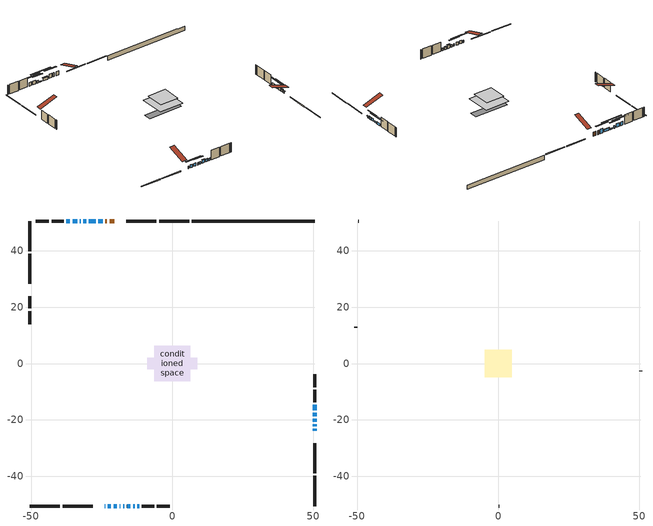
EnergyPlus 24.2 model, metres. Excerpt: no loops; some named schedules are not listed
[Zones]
conditioned space
 floor outside (Floor1 construction): -2.32,-2.32 -2.32,2.32 2.32,2.32 2.32,-2.32 z0.31
 floor adiabatic (AdiabaticFloorConstruction): -6.37,-6.37 -6.37,6.37 6.37,6.37 6.37,-6.37 z2.75
 floor foundation (Slab1 construction): -8.89,-2.01 -8.89,2.01 8.89,2.01 8.89,-2.01 z-1.98
 wall outside (RimJoist1 construction): 5.99,50.5 -4.69,50.5 / -50.5,-50.5 -39.82,-50.5 / -50.5,50.5 -50.5,39.82 / 50.5,-50.5 50.5,-39.82 z0.31:0.61
 wall outside (RimJoist2 construction): -5.62,50.5 -16.3,50.5 / -38.89,-50.5 -28.21,-50.5 / -50.5,38.89 -50.5,28.21 / 50.5,-38.89 50.5,-28.21 z0.31:0.61
 wall outside (AdiabaticWallConstruction 1): -20.63,50.5 -22.21,50.5 / -23.13,50.5 -23.69,50.5 z0.31:2.34
 wall outside (AdiabaticWallConstruction): -23.88,-50.5 -23.73,-50.5 / -18.66,-50.5 -18.35,-50.5 / -17.42,-50.5 -16.96,-50.5 / 50.5,-22.19 50.5,-21.58 / -27.07,50.5 -29.51,50.5 / -13.89,-50.5 -13.28,-50.5 / 50.5,-16.51 50.5,-14.68 / -32.43,50.5 -32.74,50.5 z0.31:1.53; -24.61,50.5 -26.14,50.5 z0.31:2.44; -22.8,-50.5 -21.73,-50.5 / -20.8,-50.5 -19.58,-50.5 / 50.5,-20.65 50.5,-19.58 z0.31:1.83; 50.5,-23.88 50.5,-23.12 / -12.35,-50.5 -11.74,-50.5 / 50.5,-18.66 50.5,-17.44 z0.31:1.23; -16.04,-50.5 -14.82,-50.5 z0.31:1.99; -30.43,50.5 -31.5,50.5 z0.31:0.77; -33.66,50.5 -35.34,50.5 / -36.27,50.5 -37.49,50.5 z0.31:2.14
 wall outside (Wall1 construction): -38.42,50.5 -42.79,50.5 / -10.81,-50.5 -6.44,-50.5 / -50.5,23.88 -50.5,19.51 / 50.5,-13.75 50.5,-9.38 z0.31:5.19
 wall outside (Wall2 construction): -43.72,50.5 -48.42,50.5 / -5.51,-50.5 -0.8,-50.5 / -50.5,18.58 -50.5,13.88 / 50.5,-8.45 50.5,-3.74 z0.31:5.19
 wall foundation (FoundationWall1 construction): 6.92,50.5,-1.98 6.92,50.5,0.31 46.14,50.5,0.31 46.14,50.5,0.2 50.5,50.5,0.2 50.5,50.5,-1.98
 window (WindowConstruction 16): -23.88,-50.5 -23.73,-50.5 z0.31:1.53
 window (WindowConstruction 6): -24.61,50.5 -26.14,50.5 z0.31:2.44
 window (WindowConstruction 7): -22.8,-50.5 -21.73,-50.5 z0.31:1.83
 window (WindowConstruction 8): -20.8,-50.5 -19.58,-50.5 z0.31:1.83
 window (WindowConstruction 9): -18.66,-50.5 -18.35,-50.5 z0.31:1.53
 window (WindowConstruction 17): -17.42,-50.5 -16.96,-50.5 z0.31:1.53
 window (WindowConstruction 10): 50.5,-23.88 50.5,-23.12 z0.31:1.22
 window (WindowConstruction 11): 50.5,-22.19 50.5,-21.58 z0.31:1.53
 window (WindowConstruction 12): -27.07,50.5 -29.51,50.5 z0.31:1.53
 window (WindowConstruction): 50.5,-20.65 50.5,-19.58 z0.31:1.83
 window (WindowConstruction 13): -16.04,-50.5 -14.82,-50.5 z0.31:1.99
 window (WindowConstruction 14): -13.89,-50.5 -13.28,-50.5 z0.31:1.53
 window (WindowConstruction 15): -12.35,-50.5 -11.74,-50.5 z0.31:1.22
 window (WindowConstruction 18): -30.43,50.5 -31.5,50.5 z0.31:0.77
 window (WindowConstruction 1): 50.5,-18.66 50.5,-17.44 z0.31:1.22
 window (WindowConstruction 2): 50.5,-16.51 50.5,-14.68 z0.31:1.53
 window (WindowConstruction 3): -32.43,50.5 -32.74,50.5 z0.31:1.53
 window (WindowConstruction 4): -33.66,50.5 -35.34,50.5 z0.31:2.14
 window (WindowConstruction 5): -36.27,50.5 -37.49,50.5 z0.31:2.14
 door (Door): -20.63,50.5 -22.2,50.5 z0.31:2.34
 door (Door 1): -23.13,50.5 -23.69,50.5 z0.31:2.34
 ceiling adiabatic (AdiabaticFloorConstruction): 6.37,-6.37 6.37,6.37 -6.37,6.37 -6.37,-6.37 z2.75
attic - vented
 floor to conditioned space (Floor2 construction Reversed): -4.82,-4.82 -4.82,4.82 4.82,4.82 4.82,-4.82 z5.19
 wall outside (Wall3 construction): -49.35,50.5 -49.57,50.5 / 0.12,-50.5 0.34,-50.5 / -50.5,12.95 -50.5,12.73 / 50.5,-2.81 50.5,-2.6 z0.31:5.19
 roof outside (Roof1 construction): -19.7,50.5,5.19 -19.7,41.11,8.32 -17.23,41.11,8.32 -17.23,50.5,5.19; -24.81,-50.5,5.19 -24.81,-41.11,8.32 -27.28,-41.11,8.32 -27.28,-50.5,5.19; -50.5,24.81,5.19 -41.11,24.81,8.32 -41.11,27.28,8.32 -50.5,27.28,5.19; 50.5,-24.81,5.19 41.11,-24.81,8.32 41.11,-27.28,8.32 50.5,-27.28,5.19
shading: -28.78,50.5 -21.97,50.5 -21.97,50.91 -28.78,50.91 z5.08; -19.09,-50.5 -25.44,-50.5 -25.44,-50.91 -19.09,-50.91 z4.47; -16.95,-50.5 -23.44,-50.5 -23.44,-50.91 -16.95,-50.91 z4.47; -15.71,-50.5 -21.3,-50.5 -21.3,-50.91 -15.71,-50.91 z4.17; 50.5,-22.92 50.5,-24.08 50.91,-24.08 50.91,-22.92 z1.43; 50.5,-21.38 50.5,-22.39 50.91,-22.39 50.91,-21.38 z1.73; -29.71,50.5 -26.87,50.5 -26.87,50.91 -29.71,50.91 z1.73; 50.5,-16.95 50.5,-23.29 50.91,-23.29 50.91,-16.95 z4.47; -14.62,-50.5 -16.24,-50.5 -16.24,-50.91 -14.62,-50.91 z2.19; -13.08,-50.5 -14.09,-50.5 -14.09,-50.91 -13.08,-50.91 z1.73; -11.54,-50.5 -12.55,-50.5 -12.55,-50.91 -11.54,-50.91 z1.43; -36.58,50.5 -25.35,50.5 -25.35,50.91 -36.58,50.91 z5.85; 50.5,-14.8 50.5,-21.3 50.91,-21.3 50.91,-14.8 z3.86; 50.5,-12.04 50.5,-19.15 50.91,-19.15 50.91,-12.04 z4.17; -35.37,50.5 -29.79,50.5 -29.79,50.91 -35.37,50.91 z4.17; -37.98,50.5 -31.02,50.5 -31.02,50.91 -37.98,50.91 z4.78; -40.13,50.5 -33.63,50.5 -33.63,50.91 -40.13,50.91 z4.78
[Building]
Building 1: Terrain=Suburbs
[Site:Location]
Toronto City Centre_ON: Latitude {deg}=43.63; Longitude {deg}=-79.39; Time Zone {hr}=-5; Elevation {m}=77; Keep Site Location Information=Yes
[Site:GroundTemperature:Shallow]
5.01852, 3.26908, 3.12898, 3.95918, 7.29196, 10.6092, 13.4851, 15.3069, 15.4617, 13.9799, 11.1774, 7.9619
[Site:WaterMainsTemperature]
Calculation Method=Schedule; Temperature Schedule=mains temperature schedule
[Material] Roughness=Rough; Thermal Absorptance=0.9
Name | Thickness {m} | Conductivity {W/m-K} | Density {kg/m3} | Specific Heat {J/kg-K} | Solar Absorptance | Visible Absorptance
asphalt or fiberglass shingles | 0.00635 | 0.162714 | 1121.4 | 1465.45 | 0.4 | 0.4
ceiling loosefill ins | 0.0846667 | 0.0480833 | 16.02 | 1046.75 | 0.7 | 0.7
ceiling stud and cavity | 0.1397 | 0.0992955 | 65.682 | 1177.47 | 0.7 | 0.7
concrete 4.0 in. | 0.1016 | 1.803125 | 2242.8 | 837.4 | 0.7 | 0.7
concrete 8.0 in. | 0.2032 | 1.803125 | 2242.8 | 837.4 | 0.7 | 0.7
door material | 0.04445 | 0.327969 | 512.64 | 1214.23 | 0.7 | 0.7
exterior vertical ins | 0.0457286 | 0.029427 | 32.04 | 1214.23 | 0.7 | 0.7
floor covering | 0.0127 | 0.0433444 | 54.468 | 1339.84 | 0.6 | 0.6
floor rigid ins | 0.103632 | 0.029427 | 32.04 | 1214.23 | 0.7 | 0.7
floor rigid ins 1; wall rigid ins | 0.512978 | 0.029427 | 32.04 | 1214.23 | 0.7 | 0.7
floor stud and cavity | 0.1397 | 0.183568 | 92.3553 | 1139.71 | 0.7 | 0.7
floor stud and cavity 1 | 0.1397 | 1.75129 | 37.0049 | 1207.88 | 0.7 | 0.7
furniture material conditioned space 1 | 0.1524 | 0.115458 | 640.8 | 1214.23 | 0.6 | 0.6
gypsum board | 0.0127 | 0.160291 | 801 | 837.4 | 0.6 | 0.6
gypsum board 1 | 0.0127 | 0.160291 | 801 | 837.4 | 0.7 | 0.7
osb sheathing 0.5 in. | 0.0127 | 0.115458 | 512.64 | 1214.23 | 0.7 | 0.7
osb sheathing 0.75 in. | 0.01905 | 0.115458 | 512.64 | 1214.23 | 0.7 | 0.7
osb sheathing 2.0 in. | 0.0508 | 0.115458 | 512.64 | 1214.23 | 0.7 | 0.7
rim joist rigid ins | 0.051816 | 0.029427 | 32.04 | 1214.23 | 0.7 | 0.7
rim joist stud and cavity | 0.0508 | 0.0405436 | 125.044 | 1163.47 | 0.6 | 0.6
rim joist stud and cavity 1 | 0.0508 | 0.275866 | 125.044 | 1163.47 | 0.6 | 0.6
wall stud and cavity | 0.1397 | 0.0933394 | 139.0536 | 1170.24 | 0.7 | 0.7
wall stud and cavity 1 | 0.1397 | 0.0934493 | 139.0536 | 1170.24 | 0.7 | 0.7
wall stud and cavity 2 | 0.0889 | 6.9971 | 50.32683 | 1063.81 | 0.6 | 0.6
wall stud and cavity 3 | 0.0889 | 0.380278 | 52.3479 | 1209.89 | 0.7 | 0.7
wall stud and cavity 4 | 0.0889 | 0.391764 | 83.0341 | 1211.67 | 0.7 | 0.7
wood siding | 0.0254 | 0.102417 | 544.68 | 1172.36 | 0.4 | 0.4
wood siding 1 | 0.00254 | 0.102417 | 544.68 | 1172.36 | 0.4 | 0.4
wood siding 2; wood siding 3; wood siding 4 | 0.0254 | 0.102417 | 544.68 | 1172.36 | 0.7 | 0.7
[WindowMaterial:SimpleGlazingSystem]
Name | U-Factor {W/m2-K} | Solar Heat Gain Coefficient
WindowMaterial | 3.32674 | 0.67
WindowMaterial 1 | 3.34888 | 0.61
WindowMaterial 10 | 3.32788 | 0.67
WindowMaterial 11 | 3.3222 | 0.68
WindowMaterial 12 | 7.0816 | 0.65
WindowMaterial 13 | 6.74774 | 0.74
WindowMaterial 14 | 3.3591 | 0.59
WindowMaterial 2 | 3.32106 | 0.68
WindowMaterial 3 | 3.384088 | 0.53
WindowMaterial 4 | 3.31538 | 0.69
WindowMaterial 5 | 3.34321 | 0.64
WindowMaterial 6 | 3.31425 | 0.7
WindowMaterial 7 | 3.344342 | 0.63
WindowMaterial 8 | 3.34321 | 0.62
WindowMaterial 9 | 3.34661 | 0.62
[Construction]
AdiabaticFloorConstruction: floor stud and cavity 1, floor rigid ins 1, osb sheathing 0.75 in., floor covering
AdiabaticWallConstruction: wood siding 3, wall rigid ins, wall stud and cavity 3, gypsum board
AdiabaticWallConstruction 1: wood siding 4, wall rigid ins, wall stud and cavity 3, gypsum board
Door; Door 1: door material
Floor1 construction: floor stud and cavity, floor rigid ins, osb sheathing 0.75 in., floor covering
Floor2 construction Reversed: gypsum board, ceiling stud and cavity, ceiling loosefill ins
FoundationWall1 construction: concrete 8.0 in., gypsum board 1
furniture construction conditioned space 1: furniture material conditioned space 1
PartitionWallConstruction: gypsum board, wall stud and cavity 4, gypsum board
RimJoist1 construction: wood siding 2, rim joist rigid ins, osb sheathing 2.0 in., rim joist stud and cavity
RimJoist2 construction: wood siding 2, rim joist rigid ins, osb sheathing 2.0 in., rim joist stud and cavity 1
Roof1 construction: asphalt or fiberglass shingles
Slab1 construction: concrete 4.0 in.
Wall1 construction: wood siding, osb sheathing 0.5 in., wall stud and cavity, gypsum board
Wall2 construction: wood siding, osb sheathing 0.5 in., wall stud and cavity 1, gypsum board
Wall3 construction: wood siding 1, wall stud and cavity 2
WindowConstruction; WindowConstruction 7: WindowMaterial
WindowConstruction 1; WindowConstruction 15: WindowMaterial 1
WindowConstruction 10: WindowMaterial 8
WindowConstruction 11; WindowConstruction 14: WindowMaterial 9
WindowConstruction 12: WindowMaterial 10
WindowConstruction 13: WindowMaterial 11
WindowConstruction 16: WindowMaterial 12
WindowConstruction 17: WindowMaterial 13
WindowConstruction 18: WindowMaterial 14
WindowConstruction 2: WindowMaterial 2
WindowConstruction 3; WindowConstruction 9: WindowMaterial 3
WindowConstruction 4: WindowMaterial 4
WindowConstruction 5: WindowMaterial 5
WindowConstruction 6: WindowMaterial 6
WindowConstruction 8: WindowMaterial 7
[Zone] Multiplier=1; Part of Total Floor Area=Yes
Name | Volume {m3}
attic - vented | 47.1924
conditioned space | 603
[Space]
Name | Zone | Volume {m3}
attic - vented 1 | attic - vented | 47.1924
conditioned space 1 | conditioned space | 603
[ZoneInfiltration:EffectiveLeakageArea]
infil attic - vented 1: Zone or Space=attic - vented 1; Schedule=Always On Discrete; Effective Air Leakage Area {cm2}=3911.58; Stack Coefficient=0.00055673; Wind Coefficient=1.5942e-05
[ZoneMixing]
whole house fan mix: Zone or Space=attic - vented; Schedule=Always On Continuous; Design Flow Rate Calculation Method=Flow/Zone; Design Flow Rate {m3/s}=0; Source Zone or Space=conditioned space
[SurfaceProperty:ExposedFoundationPerimeter]
Slab1: Exposed Perimeter Calculation Method=TotalExposedPerimeter; Total Exposed Perimeter {m}=43.586
[InternalMass] Zone or ZoneList=conditioned space; Space or SpaceList=conditioned space 1
Name | Construction | Surface Area {m2}
furniture mass conditioned space 1 | furniture construction conditioned space 1 | 102.16
partition wall mass | PartitionWallConstruction | 255.4
[Lights]
interior lighting: Zone or ZoneList or Space or SpaceList=conditioned space 1; Schedule=interior lighting schedule; Design Level Calculation Method=LightingLevel; Lighting Level {W}=343.2; Return Air Fraction=0; Fraction Radiant=0.6; Fraction Visible=0.2; Fraction Replaceable=1
[People]
occupants: Zone or ZoneList or Space or SpaceList=conditioned space 1; Number of People Schedule=occupants schedule; Number of People Calculation Method=People; Number of People=3; Fraction Radiant=0.314171; Sensible Heat Fraction=0.56303; Activity Level Schedule=occupants activity schedule; Carbon Dioxide Generation Rate {m3/s-W}=0; Enable ASHRAE 55 Comfort Warnings=No; Mean Radiant Temperature Calculation Type=EnclosureAveraged
[ElectricEquipment] Zone or ZoneList or Space or SpaceList=conditioned space 1; Design Level Calculation Method=EquipmentLevel
Name | Schedule | Design Level {W} | Fraction Latent | Fraction Radiant | Fraction Lost
clothes dryer | clothes dryer schedule | 140.772 | 0.015 | 0.081 | 0.85
clothes washer | clothes washer schedule | 32.1985 | 0.03 | 0.162 | 0.7
cooking range | cooking range schedule | 215.147 | 0.08 | 0.432 | 0.2
dishwasher | dishwasher schedule | 66.8632 | 0.3 | 0.18 | 0.4
fridge | fridge schedule | 72.9452 | 0 | 0.6 | 0
mech vent bath fan 0 | mech vent bath fan 0 schedule | 50.2 | 0 | 0 | 1
mech vent bath fan 1 | mech vent bath fan 1 schedule | 50.2 | 0 | 0 | 1
mech vent bath fan 2 | mech vent bath fan 2 schedule | 50.2 | 0 | 0 | 1
mech vent bath fan 3 | mech vent bath fan 3 schedule | 50.2 | 0 | 0 | 1
mech vent house fan | mech vent house fan schedule | 0 | 0 | 0 | 1
mech vent house fan cfis | mech vent house fan cfis schedule | 0 | 0 | 0 | 0
mech vent range fan 0 | mech vent range fan 0 schedule | 57 | 0 | 0 | 1
misc plug loads | misc plug loads schedule | 494.7 | 0.045 | 0.513 | 0.1
whole house fan | Always On Discrete | 0 | 0 | 0 | 1
[OtherEquipment] Zone or ZoneList or Space or SpaceList=conditioned space 1; Design Level Calculation Method=EquipmentLevel
Name | Fuel Type | Schedule | Design Level {W} | Fraction Latent | Fraction Radiant | Fraction Lost
clothes dryer 1 | Electricity | clothes dryer schedule | 0 | 0.015 | 0.081 | 0.85
cooking range 1 | Electricity | cooking range schedule | 0 | 0.08 | 0.432 | 0.2
general water use latent | None | general water use schedule | 62.594 | 1 | 0 | 0
general water use sensible | None | general water use schedule | -61.6891 | 0 | 0.6 | 0
mech vent house fan latent load | None | Always On Discrete | 0 | 1 | 0 | 0
mech vent house fan sensible load | None | Always On Discrete | 0 | 0 | 0 | 0
water heater energy adjustment1 | NaturalGas | Always On Discrete | 0.01 | 0 | 0 | 1
[ZoneInfiltration:DesignFlowRate] Zone or ZoneList or Space or SpaceList=conditioned space 1; Schedule=Always On Discrete; Design Flow Rate Calculation Method=Flow/Zone; Design Flow Rate {m3/s}=0
infil flow; natural vent flow; whole house fan flow
[Foundation:Kiva]
Foundation Kiva 1: Initial Indoor Air Temperature {C}=18; Wall Height Above Grade {m}=0.309982; Wall Depth Below Slab {m}=0.2032; Custom Block Material Name 1=exterior vertical ins; Custom Block Depth 1 {m}=2.28999; Custom Block X Position 1 {m}=0.2159; Custom Block Z Position 1 {m}=0
[Foundation:Kiva:Settings]
Soil Conductivity {W/m-K}=0.849921; Soil Density {kg/m3}=1842.3; Soil Specific Heat {J/kg-K}=418.7; Ground Solar Absorptivity=0.9; Ground Thermal Absorptivity=0.9; Ground Surface Roughness {m}=0.03; Far-Field Width {m}=40; Deep-Ground Boundary Condition=ZeroFlux; Deep-Ground Depth {m}=40; Minimum Cell Dimension {m}=0.2; Maximum Cell Growth Coefficient=3; Simulation Timestep=Timestep
[Exterior:Lights]
exterior lighting: Schedule=exterior lighting schedule; Design Level {W}=75.6
[Schedule:Constant]
Name | Hourly Value
Always On Continuous; mech vent house fan schedule; mech vent house fan cfis schedule; Always On Discrete | 1
occupants activity schedule | 117.228
fridge schedule | 0
[Schedule:Week:Daily]
interior lighting schedule Week Rule - Jan1-Jan27: interior lighting schedule day, interior lighting schedule day, interior lighting schedule day, interior lighting schedule day, interior lighting schedule day, interior lighting schedule day, interior lighting schedule day, interior lighting schedule default day, interior lighting schedule default day, interior lighting schedule default day, interior lighting schedule default day, interior lighting schedule default day
interior lighting schedule Week Rule - Jan28-Feb3: interior lighting schedule day, interior lighting schedule day, interior lighting schedule day, interior lighting schedule day, interior lighting schedule day 1, interior lighting schedule day 1, interior lighting schedule day 1, interior lighting schedule default day, interior lighting schedule default day, interior lighting schedule default day, interior lighting schedule default day, interior lighting schedule default day
interior lighting schedule Week Rule - Feb4-Feb24: interior lighting schedule day 1, interior lighting schedule day 1, interior lighting schedule day 1, interior lighting schedule day 1, interior lighting schedule day 1, interior lighting schedule day 1, interior lighting schedule day 1, interior lighting schedule default day, interior lighting schedule default day, interior lighting schedule default day, interior lighting schedule default day, interior lighting schedule default day
interior lighting schedule Week Rule - Feb25-Mar3: interior lighting schedule day 1, interior lighting schedule day 1, interior lighting schedule day 1, interior lighting schedule day 1, interior lighting schedule day 2, interior lighting schedule day 2, interior lighting schedule day 2, interior lighting schedule default day, interior lighting schedule default day, interior lighting schedule default day, interior lighting schedule default day, interior lighting schedule default day
interior lighting schedule Week Rule - Mar4-Mar31: interior lighting schedule day 2, interior lighting schedule day 2, interior lighting schedule day 2, interior lighting schedule day 2, interior lighting schedule day 2, interior lighting schedule day 2, interior lighting schedule day 2, interior lighting schedule default day, interior lighting schedule default day, interior lighting schedule default day, interior lighting schedule default day, interior lighting schedule default day
interior lighting schedule Week Rule - Apr1-Apr28: interior lighting schedule day 3, interior lighting schedule day 3, interior lighting schedule day 3, interior lighting schedule day 3, interior lighting schedule day 3, interior lighting schedule day 3, interior lighting schedule day 3, interior lighting schedule default day, interior lighting schedule default day, interior lighting schedule default day, interior lighting schedule default day, interior lighting schedule default day
interior lighting schedule Week Rule - Apr29-May5: interior lighting schedule day 3, interior lighting schedule day 3, interior lighting schedule day 4, interior lighting schedule day 4, interior lighting schedule day 4, interior lighting schedule day 4, interior lighting schedule day 4, interior lighting schedule default day, interior lighting schedule default day, interior lighting schedule default day, interior lighting schedule default day, interior lighting schedule default day
interior lighting schedule Week Rule - May6-May26: interior lighting schedule day 4, interior lighting schedule day 4, interior lighting schedule day 4, interior lighting schedule day 4, interior lighting schedule day 4, interior lighting schedule day 4, interior lighting schedule day 4, interior lighting schedule default day, interior lighting schedule default day, interior lighting schedule default day, interior lighting schedule default day, interior lighting schedule default day
interior lighting schedule Week Rule - May27-Jun2: interior lighting schedule day 4, interior lighting schedule day 4, interior lighting schedule day 4, interior lighting schedule day 4, interior lighting schedule day 4, interior lighting schedule day 5, interior lighting schedule day 5, interior lighting schedule default day, interior lighting schedule default day, interior lighting schedule default day, interior lighting schedule default day, interior lighting schedule default day
interior lighting schedule Week Rule - Jun3-Jun30: interior lighting schedule day 5, interior lighting schedule day 5, interior lighting schedule day 5, interior lighting schedule day 5, interior lighting schedule day 5, interior lighting schedule day 5, interior lighting schedule day 5, interior lighting schedule default day, interior lighting schedule default day, interior lighting schedule default day, interior lighting schedule default day, interior lighting schedule default day
interior lighting schedule Week Rule - Jul1-Jul28: interior lighting schedule day 6, interior lighting schedule day 6, interior lighting schedule day 6, interior lighting schedule day 6, interior lighting schedule day 6, interior lighting schedule day 6, interior lighting schedule day 6, interior lighting schedule default day, interior lighting schedule default day, interior lighting schedule default day, interior lighting schedule default day, interior lighting schedule default day
interior lighting schedule Week Rule - Jul29-Aug4: interior lighting schedule day 6, interior lighting schedule day 6, interior lighting schedule day 6, interior lighting schedule day 7, interior lighting schedule day 7, interior lighting schedule day 7, interior lighting schedule day 7, interior lighting schedule default day, interior lighting schedule default day, interior lighting schedule default day, interior lighting schedule default day, interior lighting schedule default day
interior lighting schedule Week Rule - Aug5-Aug25: interior lighting schedule day 7, interior lighting schedule day 7, interior lighting schedule day 7, interior lighting schedule day 7, interior lighting schedule day 7, interior lighting schedule day 7, interior lighting schedule day 7, interior lighting schedule default day, interior lighting schedule default day, interior lighting schedule default day, interior lighting schedule default day, interior lighting schedule default day
interior lighting schedule Week Rule - Aug26-Sep1: interior lighting schedule day 7, interior lighting schedule day 7, interior lighting schedule day 7, interior lighting schedule day 7, interior lighting schedule day 7, interior lighting schedule day 7, interior lighting schedule day 8, interior lighting schedule default day, interior lighting schedule default day, interior lighting schedule default day, interior lighting schedule default day, interior lighting schedule default day
interior lighting schedule Week Rule - Sep2-Sep29: interior lighting schedule day 8, interior lighting schedule day 8, interior lighting schedule day 8, interior lighting schedule day 8, interior lighting schedule day 8, interior lighting schedule day 8, interior lighting schedule day 8, interior lighting schedule default day, interior lighting schedule default day, interior lighting schedule default day, interior lighting schedule default day, interior lighting schedule default day
interior lighting schedule Week Rule - Sep30-Oct6: interior lighting schedule day 8, interior lighting schedule day 9, interior lighting schedule day 9, interior lighting schedule day 9, interior lighting schedule day 9, interior lighting schedule day 9, interior lighting schedule day 9, interior lighting schedule default day, interior lighting schedule default day, interior lighting schedule default day, interior lighting schedule default day, interior lighting schedule default day
interior lighting schedule Week Rule - Oct7-Oct27: interior lighting schedule day 9, interior lighting schedule day 9, interior lighting schedule day 9, interior lighting schedule day 9, interior lighting schedule day 9, interior lighting schedule day 9, interior lighting schedule day 9, interior lighting schedule default day, interior lighting schedule default day, interior lighting schedule default day, interior lighting schedule default day, interior lighting schedule default day
interior lighting schedule Week Rule - Oct28-Nov3: interior lighting schedule day 9, interior lighting schedule day 9, interior lighting schedule day 9, interior lighting schedule day 9, interior lighting schedule day 10, interior lighting schedule day 10, interior lighting schedule day 10, interior lighting schedule default day, interior lighting schedule default day, interior lighting schedule default day, interior lighting schedule default day, interior lighting schedule default day
interior lighting schedule Week Rule - Nov4-Nov24: interior lighting schedule day 10, interior lighting schedule day 10, interior lighting schedule day 10, interior lighting schedule day 10, interior lighting schedule day 10, interior lighting schedule day 10, interior lighting schedule day 10, interior lighting schedule default day, interior lighting schedule default day, interior lighting schedule default day, interior lighting schedule default day, interior lighting schedule default day
interior lighting schedule Week Rule - Nov25-Dec1: interior lighting schedule day 10, interior lighting schedule day 10, interior lighting schedule day 10, interior lighting schedule day 10, interior lighting schedule day 10, interior lighting schedule day 10, interior lighting schedule day 11, interior lighting schedule default day, interior lighting schedule default day, interior lighting schedule default day, interior lighting schedule default day, interior lighting schedule default day
interior lighting schedule Week Rule - Dec2-Dec31: interior lighting schedule day 11, interior lighting schedule day 11, interior lighting schedule day 11, interior lighting schedule day 11, interior lighting schedule day 11, interior lighting schedule day 11, interior lighting schedule day 11, interior lighting schedule default day, interior lighting schedule default day, interior lighting schedule default day, interior lighting schedule default day, interior lighting schedule default day
occupants schedule Week Rule - Jan1-Dec31: occupants schedule day, occupants schedule day, occupants schedule day, occupants schedule day, occupants schedule day, occupants schedule day, occupants schedule day, occupants schedule default day, occupants schedule default day, occupants schedule default day, occupants schedule default day, occupants schedule default day
clothes dryer schedule Week Rule - Jan1-Dec31: clothes dryer schedule day, clothes dryer schedule day, clothes dryer schedule day, clothes dryer schedule day, clothes dryer schedule day, clothes dryer schedule day, clothes dryer schedule day, clothes dryer schedule default day, clothes dryer schedule default day, clothes dryer schedule default day, clothes dryer schedule default day, clothes dryer schedule default day
clothes washer schedule Week Rule - Jan1-Dec31: clothes washer schedule day, clothes washer schedule day, clothes washer schedule day, clothes washer schedule day, clothes washer schedule day, clothes washer schedule day, clothes washer schedule day, clothes washer schedule default day, clothes washer schedule default day, clothes washer schedule default day, clothes washer schedule default day, clothes washer schedule default day
cooking range schedule Week Rule - Jan1-Dec31: cooking range schedule day, cooking range schedule day, cooking range schedule day, cooking range schedule day, cooking range schedule day, cooking range schedule day, cooking range schedule day, cooking range schedule default day, cooking range schedule default day, cooking range schedule default day, cooking range schedule default day, cooking range schedule default day
dishwasher schedule Week Rule - Jan1-Dec31: dishwasher schedule day, dishwasher schedule day, dishwasher schedule day, dishwasher schedule day, dishwasher schedule day, dishwasher schedule day, dishwasher schedule day, dishwasher schedule default day, dishwasher schedule default day, dishwasher schedule default day, dishwasher schedule default day, dishwasher schedule default day
mech vent bath fan 0 schedule Week Rule - Jan1-Dec31: mech vent bath fan 0 schedule day, mech vent bath fan 0 schedule day, mech vent bath fan 0 schedule day, mech vent bath fan 0 schedule day, mech vent bath fan 0 schedule day, mech vent bath fan 0 schedule day, mech vent bath fan 0 schedule day, mech vent bath fan 0 schedule default day, mech vent bath fan 0 schedule default day, mech vent bath fan 0 schedule default day, mech vent bath fan 0 schedule default day, mech vent bath fan 0 schedule default day
mech vent bath fan 1 schedule Week Rule - Jan1-Dec31: mech vent bath fan 1 schedule day, mech vent bath fan 1 schedule day, mech vent bath fan 1 schedule day, mech vent bath fan 1 schedule day, mech vent bath fan 1 schedule day, mech vent bath fan 1 schedule day, mech vent bath fan 1 schedule day, mech vent bath fan 1 schedule default day, mech vent bath fan 1 schedule default day, mech vent bath fan 1 schedule default day, mech vent bath fan 1 schedule default day, mech vent bath fan 1 schedule default day
mech vent bath fan 2 schedule Week Rule - Jan1-Dec31: mech vent bath fan 2 schedule day, mech vent bath fan 2 schedule day, mech vent bath fan 2 schedule day, mech vent bath fan 2 schedule day, mech vent bath fan 2 schedule day, mech vent bath fan 2 schedule day, mech vent bath fan 2 schedule day, mech vent bath fan 2 schedule default day, mech vent bath fan 2 schedule default day, mech vent bath fan 2 schedule default day, mech vent bath fan 2 schedule default day, mech vent bath fan 2 schedule default day
mech vent bath fan 3 schedule Week Rule - Jan1-Dec31: mech vent bath fan 3 schedule day, mech vent bath fan 3 schedule day, mech vent bath fan 3 schedule day, mech vent bath fan 3 schedule day, mech vent bath fan 3 schedule day, mech vent bath fan 3 schedule day, mech vent bath fan 3 schedule day, mech vent bath fan 3 schedule default day, mech vent bath fan 3 schedule default day, mech vent bath fan 3 schedule default day, mech vent bath fan 3 schedule default day, mech vent bath fan 3 schedule default day
mech vent range fan 0 schedule Week Rule - Jan1-Dec31: mech vent range fan 0 schedule day, mech vent range fan 0 schedule day, mech vent range fan 0 schedule day, mech vent range fan 0 schedule day, mech vent range fan 0 schedule day, mech vent range fan 0 schedule day, mech vent range fan 0 schedule day, mech vent range fan 0 schedule default day, mech vent range fan 0 schedule default day, mech vent range fan 0 schedule default day, mech vent range fan 0 schedule default day, mech vent range fan 0 schedule default day
misc plug loads schedule Week Rule - Jan1-Dec31: misc plug loads schedule day, misc plug loads schedule day, misc plug loads schedule day, misc plug loads schedule day, misc plug loads schedule day, misc plug loads schedule day, misc plug loads schedule day, misc plug loads schedule default day, misc plug loads schedule default day, misc plug loads schedule default day, misc plug loads schedule default day, misc plug loads schedule default day
general water use schedule Week Rule - Jan1-Dec31: general water use schedule day, general water use schedule day, general water use schedule day, general water use schedule day, general water use schedule day, general water use schedule day, general water use schedule day, general water use schedule default day, general water use schedule default day, general water use schedule default day, general water use schedule default day, general water use schedule default day
exterior lighting schedule Week Rule - Jan1-Jan27: exterior lighting schedule day, exterior lighting schedule day, exterior lighting schedule day, exterior lighting schedule day, exterior lighting schedule day, exterior lighting schedule day, exterior lighting schedule day, exterior lighting schedule default day, exterior lighting schedule default day, exterior lighting schedule default day, exterior lighting schedule default day, exterior lighting schedule default day
exterior lighting schedule Week Rule - Jan28-Feb3: exterior lighting schedule day, exterior lighting schedule day, exterior lighting schedule day, exterior lighting schedule day, exterior lighting schedule day 1, exterior lighting schedule day 1, exterior lighting schedule day 1, exterior lighting schedule default day, exterior lighting schedule default day, exterior lighting schedule default day, exterior lighting schedule default day, exterior lighting schedule default day
exterior lighting schedule Week Rule - Feb4-Feb24: exterior lighting schedule day 1, exterior lighting schedule day 1, exterior lighting schedule day 1, exterior lighting schedule day 1, exterior lighting schedule day 1, exterior lighting schedule day 1, exterior lighting schedule day 1, exterior lighting schedule default day, exterior lighting schedule default day, exterior lighting schedule default day, exterior lighting schedule default day, exterior lighting schedule default day
exterior lighting schedule Week Rule - Feb25-Mar3: exterior lighting schedule day 1, exterior lighting schedule day 1, exterior lighting schedule day 1, exterior lighting schedule day 1, exterior lighting schedule day 2, exterior lighting schedule day 2, exterior lighting schedule day 2, exterior lighting schedule default day, exterior lighting schedule default day, exterior lighting schedule default day, exterior lighting schedule default day, exterior lighting schedule default day
exterior lighting schedule Week Rule - Mar4-Mar31: exterior lighting schedule day 2, exterior lighting schedule day 2, exterior lighting schedule day 2, exterior lighting schedule day 2, exterior lighting schedule day 2, exterior lighting schedule day 2, exterior lighting schedule day 2, exterior lighting schedule default day, exterior lighting schedule default day, exterior lighting schedule default day, exterior lighting schedule default day, exterior lighting schedule default day
exterior lighting schedule Week Rule - Apr1-Apr28: exterior lighting schedule day 3, exterior lighting schedule day 3, exterior lighting schedule day 3, exterior lighting schedule day 3, exterior lighting schedule day 3, exterior lighting schedule day 3, exterior lighting schedule day 3, exterior lighting schedule default day, exterior lighting schedule default day, exterior lighting schedule default day, exterior lighting schedule default day, exterior lighting schedule default day
[Schedule:Year]
interior lighting schedule: interior lighting schedule Week Rule - Jan1-Jan27, 1, 1, 1, 27, interior lighting schedule Week Rule - Jan28-Feb3, 1, 28, 2, 3, interior lighting schedule Week Rule - Feb4-Feb24, 2, 4, 2, 24, interior lighting schedule Week Rule - Feb25-Mar3, 2, 25, 3, 3, interior lighting schedule Week Rule - Mar4-Mar31, 3, 4, 3, 31, interior lighting schedule Week Rule - Apr1-Apr28, 4, 1, 4, 28, interior lighting schedule Week Rule - Apr29-May5, 4, 29, 5, 5, interior lighting schedule Week Rule - May6-May26, 5, 6, 5, 26, interior lighting schedule Week Rule - May27-Jun2, 5, 27, 6, 2, interior lighting schedule Week Rule - Jun3-Jun30, 6, 3, 6, 30, interior lighting schedule Week Rule - Jul1-Jul28, 7, 1, 7, 28, interior lighting schedule Week Rule - Jul29-Aug4, 7, 29, 8, 4, interior lighting schedule Week Rule - Aug5-Aug25, 8, 5, 8, 25, interior lighting schedule Week Rule - Aug26-Sep1, 8, 26, 9, 1, interior lighting schedule Week Rule - Sep2-Sep29, 9, 2, 9, 29, interior lighting schedule Week Rule - Sep30-Oct6, 9, 30, 10, 6, interior lighting schedule Week Rule - Oct7-Oct27, 10, 7, 10, 27, interior lighting schedule Week Rule - Oct28-Nov3, 10, 28, 11, 3, interior lighting schedule Week Rule - Nov4-Nov24, 11, 4, 11, 24, interior lighting schedule Week Rule - Nov25-Dec1, 11, 25, 12, 1, interior lighting schedule Week Rule - Dec2-Dec31, 12, 2, 12, 31
occupants schedule: occupants schedule Week Rule - Jan1-Dec31, 1, 1, 12, 31
clothes dryer schedule: clothes dryer schedule Week Rule - Jan1-Dec31, 1, 1, 12, 31
clothes washer schedule: clothes washer schedule Week Rule - Jan1-Dec31, 1, 1, 12, 31
cooking range schedule: cooking range schedule Week Rule - Jan1-Dec31, 1, 1, 12, 31
dishwasher schedule: dishwasher schedule Week Rule - Jan1-Dec31, 1, 1, 12, 31
mech vent bath fan 0 schedule: mech vent bath fan 0 schedule Week Rule - Jan1-Dec31, 1, 1, 12, 31
mech vent bath fan 1 schedule: mech vent bath fan 1 schedule Week Rule - Jan1-Dec31, 1, 1, 12, 31
mech vent bath fan 2 schedule: mech vent bath fan 2 schedule Week Rule - Jan1-Dec31, 1, 1, 12, 31
mech vent bath fan 3 schedule: mech vent bath fan 3 schedule Week Rule - Jan1-Dec31, 1, 1, 12, 31
mech vent range fan 0 schedule: mech vent range fan 0 schedule Week Rule - Jan1-Dec31, 1, 1, 12, 31
misc plug loads schedule: misc plug loads schedule Week Rule - Jan1-Dec31, 1, 1, 12, 31
general water use schedule: general water use schedule Week Rule - Jan1-Dec31, 1, 1, 12, 31
exterior lighting schedule: exterior lighting schedule Week Rule - Jan1-Jan27, 1, 1, 1, 27, exterior lighting schedule Week Rule - Jan28-Feb3, 1, 28, 2, 3, exterior lighting schedule Week Rule - Feb4-Feb24, 2, 4, 2, 24, exterior lighting schedule Week Rule - Feb25-Mar3, 2, 25, 3, 3, exterior lighting schedule Week Rule - Mar4-Mar31, 3, 4, 3, 31, exterior lighting schedule Week Rule - Apr1-Apr28, 4, 1, 4, 28, exterior lighting schedule Week Rule - Apr29-May5, 4, 29, 5, 5, exterior lighting schedule Week Rule - May6-May26, 5, 6, 5, 26, exterior lighting schedule Week Rule - May27-Jun2, 5, 27, 6, 2, exterior lighting schedule Week Rule - Jun3-Jun30, 6, 3, 6, 30, exterior lighting schedule Week Rule - Jul1-Jul28, 7, 1, 7, 28, exterior lighting schedule Week Rule - Jul29-Aug4, 7, 29, 8, 4, exterior lighting schedule Week Rule - Aug5-Aug25, 8, 5, 8, 25, exterior lighting schedule Week Rule - Aug26-Sep1, 8, 26, 9, 1, exterior lighting schedule Week Rule - Sep2-Sep29, 9, 2, 9, 29, exterior lighting schedule Week Rule - Sep30-Oct6, 9, 30, 10, 6, exterior lighting schedule Week Rule - Oct7-Oct27, 10, 7, 10, 27, exterior lighting schedule Week Rule - Oct28-Nov3, 10, 28, 11, 3, exterior lighting schedule Week Rule - Nov4-Nov24, 11, 4, 11, 24, exterior lighting schedule Week Rule - Nov25-Dec1, 11, 25, 12, 1, exterior lighting schedule Week Rule - Dec2-Dec31, 12, 2, 12, 31
[Schedule:Compact]
mains temperature schedule: Through: 01/01, For: AllDays, Until: 24:00, 8.80333, Through: 01/02, For: AllDays, Until: 24:00, 8.74333, Through: 01/03, For: AllDays, Until: 24:00, 8.68389, Through: 01/04, For: AllDays, Until: 24:00, 8.62611, Through: 01/05, For: AllDays, Until: 24:00, 8.56944, Through: 01/06, For: AllDays, Until: 24:00, 8.51389, Through: 01/07, For: AllDays, Until: 24:00, 8.45944, Through: 01/08, For: AllDays, Until: 24:00, 8.40611, Through: 01/09, For: AllDays, Until: 24:00, 8.35389, Through: 01/10, For: AllDays, Until: 24:00, 8.30278, Through: 01/11, For: AllDays, Until: 24:00, 8.25333, Through: 01/12, For: AllDays, Until: 24:00, 8.205, Through: 01/13, For: AllDays, Until: 24:00, 8.15778, Through: 01/14, For: AllDays, Until: 24:00, 8.11222, Through: 01/15, For: AllDays, Until: 24:00, 8.06778, Through: 01/16, For: AllDays, Until: 24:00, 8.02444, Through: 01/17, For: AllDays, Until: 24:00, 7.98222, Through: 01/18, For: AllDays, Until: 24:00, 7.94167, Through: 01/19, For: AllDays, Until: 24:00, 7.90222, Through: 01/20, For: AllDays, Until: 24:00, 7.86444, Through: 01/21, For: AllDays, Until: 24:00, 7.82778, Through: 01/22, For: AllDays, Until: 24:00, 7.79278, Through: 01/23, For: AllDays, Until: 24:00, 7.75889, Through: 01/24, For: AllDays, Until: 24:00, 7.72667, Through: 01/25, For: AllDays, Until: 24:00, 7.69556, Through: 01/26, For: AllDays, Until: 24:00, 7.66611, Through: 01/27, For: AllDays, Until: 24:00, 7.63778, Through: 01/28, For: AllDays, Until: 24:00, 7.61111, Through: 01/29, For: AllDays, Until: 24:00, 7.58556, Through: 01/30, For: AllDays, Until: 24:00, 7.56167, Through: 01/31, For: AllDays, Until: 24:00, 7.53944, Through: 02/01, For: AllDays, Until: 24:00, 7.51833, Through: 02/02, For: AllDays, Until: 24:00, 7.49889, Through: 02/03, For: AllDays, Until: 24:00, 7.48111, Through: 02/04, For: AllDays, Until: 24:00, 7.46444, Through: 02/05, For: AllDays, Until: 24:00, 7.44944, Through: 02/06, For: AllDays, Until: 24:00, 7.43556, Through: 02/07, For: AllDays, Until: 24:00, 7.42333, Through: 02/08, For: AllDays, Until: 24:00, 7.41278, Through: 02/09, For: AllDays, Until: 24:00, 7.40389, Through: 02/10, For: AllDays, Until: 24:00, 7.39611, Through: 02/11, For: AllDays, Until: 24:00, 7.39, Through: 02/12, For: AllDays, Until: 24:00, 7.38556, Through: 02/13, For: AllDays, Until: 24:00, 7.38222, Through: 02/14, For: AllDays, Until: 24:00, 7.38056, Through: 02/15, For: AllDays, Until: 24:00, 7.38056, Through: 02/16, For: AllDays, Until: 24:00, 7.38222, Through: 02/17, For: AllDays, Until: 24:00, 7.385, Through: 02/18, For: AllDays, Until: 24:00, 7.38944, Through: 02/19, For: AllDays, Until: 24:00, 7.395, Through: 02/20, For: AllDays, Until: 24:00, 7.40278, Through: 02/21, For: AllDays, Until: 24:00, 7.41167, Through: 02/22, For: AllDays, Until: 24:00, 7.42222, Through: 02/23, For: AllDays, Until: 24:00, 7.43389, Through: 02/24, For: AllDays, Until: 24:00, 7.44722, Through: 02/25, For: AllDays, Until: 24:00, 7.46222, Through: 02/26, For: AllDays, Until: 24:00, 7.47833, Through: 02/27, For: AllDays, Until: 24:00, 7.49611, Through: 02/28, For: AllDays, Until: 24:00, 7.51556, Through: 03/01, For: AllDays, Until: 24:00, 7.53667, Through: 03/02, For: AllDays, Until: 24:00, 7.55889, Through: 03/03, For: AllDays, Until: 24:00, 7.58222, Through: 03/04, For: AllDays, Until: 24:00, 7.60722, Through: 03/05, For: AllDays, Until: 24:00, 7.63389, Through: 03/06, For: AllDays, Until: 24:00, 7.66222, Through: 03/07, For: AllDays, Until: 24:00, 7.69111, Through: 03/08, For: AllDays, Until: 24:00, 7.72222, Through: 03/09, For: AllDays, Until: 24:00, 7.75444, Through: 03/10, For: AllDays, Until: 24:00, 7.78778, Through: 03/11, For: AllDays, Until: 24:00, 7.82278, Through: 03/12, For: AllDays, Until: 24:00, 7.85944, Through: 03/13, For: AllDays, Until: 24:00, 7.89722, Through: 03/14, For: AllDays, Until: 24:00, 7.93611, Through: 03/15, For: AllDays, Until: 24:00, 7.97667, Through: 03/16, For: AllDays, Until: 24:00, 8.01833, Through: 03/17, For: AllDays, Until: 24:00, 8.06167, Through: 03/18, For: AllDays, Until: 24:00, 8.10611, Through: 03/19, For: AllDays, Until: 24:00, 8.15167, Through: 03/20, For: AllDays, Until: 24:00, 8.19833, Through: 03/21, For: AllDays, Until: 24:00, 8.24667, Through: 03/22, For: AllDays, Until: 24:00, 8.29611, Through: 03/23, For: AllDays, Until: 24:00, 8.34667, Through: 03/24, For: AllDays, Until: 24:00, 8.39889, Through: 03/25, For: AllDays, Until: 24:00, 8.45167, Through: 03/26, For: AllDays, Until: 24:00, 8.50611, Through: 03/27, For: AllDays, Until: 24:00, 8.56167, Through: 03/28, For: AllDays, Until: 24:00, 8.61833, Through: 03/29, For: AllDays, Until: 24:00, 8.67611, Through: 03/30, For: AllDays, Until: 24:00, 8.735, Through: 03/31, For: AllDays, Until: 24:00, 8.795, Through: 04/01, For: AllDays, Until: 24:00, 8.85611, Through: 04/02, For: AllDays, Until: 24:00, 8.91833, Through: 04/03, For: AllDays, Until: 24:00, 8.98167, Through: 04/04, For: AllDays, Until: 24:00, 9.04556, Through: 04/05, For: AllDays, Until: 24:00, 9.11111, Through: 04/06, For: AllDays, Until: 24:00, 9.17722, Through: 04/07, For: AllDays, Until: 24:00, 9.24444, Through: 04/08, For: AllDays, Until: 24:00, 9.31222, Through: 04/09, For: AllDays, Until: 24:00, 9.38167, Through: 04/10, For: AllDays, Until: 24:00, 9.45167, Through: 04/11, For: AllDays, Until: 24:00, 9.52222, Through: 04/12, For: AllDays, Until: 24:00, 9.59444, Through: 04/13, For: AllDays, Until: 24:00, 9.66667, Through: 04/14, For: AllDays, Until: 24:00, 9.74, Through: 04/15, For: AllDays, Until: 24:00, 9.81444, Through: 04/16, For: AllDays, Until: 24:00, 9.88944, Through: 04/17, For: AllDays, Until: 24:00, 9.96556, Through: 04/18, For: AllDays, Until: 24:00, 10.0417, Through: 04/19, For: AllDays, Until: 24:00, 10.1189, Through: 04/20, For: AllDays, Until: 24:00, 10.1972, Through: 04/21, For: AllDays, Until: 24:00, 10.2756, Through: 04/22, For: AllDays, Until: 24:00, 10.355, Through: 04/23, For: AllDays, Until: 24:00, 10.435, Through: 04/24, For: AllDays, Until: 24:00, 10.515, Through: 04/25, For: AllDays, Until: 24:00, 10.5961, Through: 04/26, For: AllDays, Until: 24:00, 10.6778, Through: 04/27, For: AllDays, Until: 24:00, 10.76, Through: 04/28, For: AllDays, Until: 24:00, 10.8428, Through: 04/29, For: AllDays, Until: 24:00, 10.9261, Through: 04/30, For: AllDays, Until: 24:00, 11.0094, Through: 05/01, For: AllDays, Until: 24:00, 11.0933, Through: 05/02, For: AllDays, Until: 24:00, 11.1778, Through: 05/03, For: AllDays, Until: 24:00, 11.2628, Through: 05/04, For: AllDays, Until: 24:00, 11.3478, Through: 05/05, For: AllDays, Until: 24:00, 11.4333, Through: 05/06, For: AllDays, Until: 24:00, 11.5189, Through: 05/07, For: AllDays, Until: 24:00, 11.605, Through: 05/08, For: AllDays, Until: 24:00, 11.6917, Through: 05/09, For: AllDays, Until: 24:00, 11.7778, Through: 05/10, For: AllDays, Until: 24:00, 11.865, Through: 05/11, For: AllDays, Until: 24:00, 11.9517, Through: 05/12, For: AllDays, Until: 24:00, 12.0389, Through: 05/13, For: AllDays, Until: 24:00, 12.1261, Through: 05/14, For: AllDays, Until: 24:00, 12.2133, Through: 05/15, For: AllDays, Until: 24:00, 12.3006, Through: 05/16, For: AllDays, Until: 24:00, 12.3883, Through: 05/17, For: AllDays, Until: 24:00, 12.4756, Through: 05/18, For: AllDays, Until: 24:00, 12.5628, Through: 05/19, For: AllDays, Until: 24:00, 12.6506, Through: 05/20, For: AllDays, Until: 24:00, 12.7378, Through: 05/21, For: AllDays, Until: 24:00, 12.825, Through: 05/22, For: AllDays, Until: 24:00, 12.9122, Through: 05/23, For: AllDays, Until: 24:00, 12.9994, Through: 05/24, For: AllDays, Until: 24:00, 13.0861, Through: 05/25, For: AllDays, Until: 24:00, 13.1728, Through: 05/26, For: AllDays, Until: 24:00, 13.2594, Through: 05/27, For: AllDays, Until: 24:00, 13.3456, Through: 05/28, For: AllDays, Until: 24:00, 13.4317, Through: 05/29, For: AllDays, Until: 24:00, 13.5172, Through: 05/30, For: AllDays, Until: 24:00, 13.6028, Through: 05/31, For: AllDays, Until: 24:00, 13.6878, Through: 06/01, For: AllDays, Until: 24:00, 13.7722, Through: 06/02, For: AllDays, Until: 24:00, 13.8567, Through: 06/03, For: AllDays, Until: 24:00, 13.9406, Through: 06/04, For: AllDays, Until: 24:00, 14.0239, Through: 06/05, For: AllDays, Until: 24:00, 14.1067, Through: 06/06, For: AllDays, Until: 24:00, 14.1894, Through: 06/07, For: AllDays, Until: 24:00, 14.2711, Through: 06/08, For: AllDays, Until: 24:00, 14.3528, Through: 06/09, For: AllDays, Until: 24:00, 14.4339, Through: 06/10, For: AllDays, Until: 24:00, 14.5139, Through: 06/11, For: AllDays, Until: 24:00, 14.5939, Through: 06/12, For: AllDays, Until: 24:00, 14.6728, Through: 06/13, For: AllDays, Until: 24:00, 14.7511, Through: 06/14, For: AllDays, Until: 24:00, 14.8289, Through: 06/15, For: AllDays, Until: 24:00, 14.9061, Through: 06/16, For: AllDays, Until: 24:00, 14.9822, Through: 06/17, For: AllDays, Until: 24:00, 15.0578, Through: 06/18, For: AllDays, Until: 24:00, 15.1328, Through: 06/19, For: AllDays, Until: 24:00, 15.2067, Through: 06/20, For: AllDays, Until: 24:00, 15.28, Through: 06/21, For: AllDays, Until: 24:00, 15.3522, Through: 06/22, For: AllDays, Until: 24:00, 15.4239, Through: 06/23, For: AllDays, Until: 24:00, 15.4944, Through: 06/24, For: AllDays, Until: 24:00, 15.5639, Through: 06/25, For: AllDays, Until: 24:00, 15.6328, Through: 06/26, For: AllDays, Until: 24:00, 15.7006, Through: 06/27, For: AllDays, Until: 24:00, 15.7678, Through: 06/28, For: AllDays, Until: 24:00, 15.8333, Through: 06/29, For: AllDays, Until: 24:00, 15.8983, Through: 06/30, For: AllDays, Until: 24:00, 15.9622, Through: 07/01, For: AllDays, Until: 24:00, 16.025, Through: 07/02, For: AllDays, Until: 24:00, 16.0872, Through: 07/03, For: AllDays, Until: 24:00, 16.1478, Through: 07/04, For: AllDays, Until: 24:00, 16.2072, Through: 07/05, For: AllDays, Until: 24:00, 16.2661, Through: 07/06, For: AllDays, Until: 24:00, 16.3233, Through: 07/07, For: AllDays, Until: 24:00, 16.3794, Through: 07/08, For: AllDays, Until: 24:00, 16.435, Through: 07/09, For: AllDays, Until: 24:00, 16.4889, Through: 07/10, For: AllDays, Until: 24:00, 16.5417, Through: 07/11, For: AllDays, Until: 24:00, 16.5928, Through: 07/12, For: AllDays, Until: 24:00, 16.6433, Through: 07/13, For: AllDays, Until: 24:00, 16.6922, Through: 07/14, For: AllDays, Until: 24:00, 16.74, Through: 07/15, For: AllDays, Until: 24:00, 16.7867, Through: 07/16, For: AllDays, Until: 24:00, 16.8322, Through: 07/17, For: AllDays, Until: 24:00, 16.8761, Through: 07/18, For: AllDays, Until: 24:00, 16.9189, Through: 07/19, For: AllDays, Until: 24:00, 16.96, Through: 07/20, For: AllDays, Until: 24:00, 17, Through: 07/21, For: AllDays, Until: 24:00, 17.0389, Through: 07/22, For: AllDays, Until: 24:00, 17.0761, Through: 07/23, For: AllDays, Until: 24:00, 17.1122, Through: 07/24, For: AllDays, Until: 24:00, 17.1467, Through: 07/25, For: AllDays, Until: 24:00, 17.18, Through: 07/26, For: AllDays, Until: 24:00, 17.2117, Through: 07/27, For: AllDays, Until: 24:00, 17.2422, Through: 07/28, For: AllDays, Until: 24:00, 17.2711, Through: 07/29, For: AllDays, Until: 24:00, 17.2983, Through: 07/30, For: AllDays, Until: 24:00, 17.3244, Through: 07/31, For: AllDays, Until: 24:00, 17.3494, Through: 08/01, For: AllDays, Until: 24:00, 17.3728, Through: 08/02, For: AllDays, Until: 24:00, 17.3944, Through: 08/03, For: AllDays, Until: 24:00, 17.4144, Through: 08/04, For: AllDays, Until: 24:00, 17.4333, Through: 08/05, For: AllDays, Until: 24:00, 17.4506, Through: 08/06, For: AllDays, Until: 24:00, 17.4667, Through: 08/07, For: AllDays, Until: 24:00, 17.4811, Through: 08/08, For: AllDays, Until: 24:00, 17.4939, Through: 08/09, For: AllDays, Until: 24:00, 17.5056, Through: 08/10, For: AllDays, Until: 24:00, 17.5156, Through: 08/11, For: AllDays, Until: 24:00, 17.5239, Through: 08/12, For: AllDays, Until: 24:00, 17.5311, Through: 08/13, For: AllDays, Until: 24:00, 17.5361, Through: 08/14, For: AllDays, Until: 24:00, 17.54, Through: 08/15, For: AllDays, Until: 24:00, 17.5428, Through: 08/16, For: AllDays, Until: 24:00, 17.5439, Through: 08/17, For: AllDays, Until: 24:00, 17.5433, Through: 08/18, For: AllDays, Until: 24:00, 17.5411, Through: 08/19, For: AllDays, Until: 24:00, 17.5372, Through: 08/20, For: AllDays, Until: 24:00, 17.5322, Through: 08/21, For: AllDays, Until: 24:00, 17.5256, Through: 08/22, For: AllDays, Until: 24:00, 17.5178, Through: 08/23, For: AllDays, Until: 24:00, 17.5083, Through: 08/24, For: AllDays, Until: 24:00, 17.4972, Through: 08/25, For: AllDays, Until: 24:00, 17.4844, Through: 08/26, For: AllDays, Until: 24:00, 17.4706, Through: 08/27, For: AllDays, Until: 24:00, 17.455, Through: 08/28, For: AllDays, Until: 24:00, 17.4378, Through: 08/29, For: AllDays, Until: 24:00, 17.4194, Through: 08/30, For: AllDays, Until: 24:00, 17.3994, Through: 08/31, For: AllDays, Until: 24:00, 17.3778, Through: 09/01, For: AllDays, Until: 24:00, 17.355, Through: 09/02, For: AllDays, Until: 24:00, 17.3311, Through: 09/03, For: AllDays, Until: 24:00, 17.305, Through: 09/04, For: AllDays, Until: 24:00, 17.2778, Through: 09/05, For: AllDays, Until: 24:00, 17.2494, Through: 09/06, For: AllDays, Until: 24:00, 17.2194, Through: 09/07, For: AllDays, Until: 24:00, 17.1878, Through: 09/08, For: AllDays, Until: 24:00, 17.155, Through: 09/09, For: AllDays, Until: 24:00, 17.1206, Through: 09/10, For: AllDays, Until: 24:00, 17.085, Through: 09/11, For: AllDays, Until: 24:00, 17.0483, Through: 09/12, For: AllDays, Until: 24:00, 17.01, Through: 09/13, For: AllDays, Until: 24:00, 16.97, Through: 09/14, For: AllDays, Until: 24:00, 16.9289, Through: 09/15, For: AllDays, Until: 24:00, 16.8867, Through: 09/16, For: AllDays, Until: 24:00, 16.8428, Through: 09/17, For: AllDays, Until: 24:00, 16.7983, Through: 09/18, For: AllDays, Until: 24:00, 16.7517, Through: 09/19, For: AllDays, Until: 24:00, 16.7044, Through: 09/20, For: AllDays, Until: 24:00, 16.6556, Through: 09/21, For: AllDays, Until: 24:00, 16.6056, Through: 09/22, For: AllDays, Until: 24:00, 16.5544, Through: 09/23, For: AllDays, Until: 24:00, 16.5017, Through: 09/24, For: AllDays, Until: 24:00, 16.4483, Through: 09/25, For: AllDays, Until: 24:00, 16.3933, Through: 09/26, For: AllDays, Until: 24:00, 16.3372, Through: 09/27, For: AllDays, Until: 24:00, 16.2806, Through: 09/28, For: AllDays, Until: 24:00, 16.2222, Through: 09/29, For: AllDays, Until: 24:00, 16.1628, Through: 09/30, For: AllDays, Until: 24:00, 16.1022, Through: 10/01, For: AllDays, Until: 24:00, 16.0406, Through: 10/02, For: AllDays, Until: 24:00, 15.9778, Through: 10/03, For: AllDays, Until: 24:00, 15.9144, Through: 10/04, For: AllDays, Until: 24:00, 15.8494, Through: 10/05, For: AllDays, Until: 24:00, 15.7839, Through: 10/06, For: AllDays, Until: 24:00, 15.7172, Through: 10/07, For: AllDays, Until: 24:00, 15.6494, Through: 10/08, For: AllDays, Until: 24:00, 15.5811, Through: 10/09, For: AllDays, Until: 24:00, 15.5117, Through: 10/10, For: AllDays, Until: 24:00, 15.4411, Through: 10/11, For: AllDays, Until: 24:00, 15.37, Through: 10/12, For: AllDays, Until: 24:00, 15.2978, Through: 10/13, For: AllDays, Until: 24:00, 15.225, Through: 10/14, For: AllDays, Until: 24:00, 15.1511, Through: 10/15, For: AllDays, Until: 24:00, 15.0767, Through: 10/16, For: AllDays, Until: 24:00, 15.0011, Through: 10/17, For: AllDays, Until: 24:00, 14.925, Through: 10/18, For: AllDays, Until: 24:00, 14.8483, Through: 10/19, For: AllDays, Until: 24:00, 14.7706, Through: 10/20, For: AllDays, Until: 24:00, 14.6922, Through: 10/21, For: AllDays, Until: 24:00, 14.6133, Through: 10/22, For: AllDays, Until: 24:00, 14.5339, Through: 10/23, For: AllDays, Until: 24:00, 14.4539, Through: 10/24, For: AllDays, Until: 24:00, 14.3728, Through: 10/25, For: AllDays, Until: 24:00, 14.2917, Through: 10/26, For: AllDays, Until: 24:00, 14.21, Through: 10/27, For: AllDays, Until: 24:00, 14.1272, Through: 10/28, For: AllDays, Until: 24:00, 14.0444, Through: 10/29, For: AllDays, Until: 24:00, 13.9611, Through: 10/30, For: AllDays, Until: 24:00, 13.8772, Through: 10/31, For: AllDays, Until: 24:00, 13.7933, Through: 11/01, For: AllDays, Until: 24:00, 13.7089, Through: 11/02, For: AllDays, Until: 24:00, 13.6239, Through: 11/03, For: AllDays, Until: 24:00, 13.5383, Through: 11/04, For: AllDays, Until: 24:00, 13.4528, Through: 11/05, For: AllDays, Until: 24:00, 13.3667, Through: 11/06, For: AllDays, Until: 24:00, 13.2806, Through: 11/07, For: AllDays, Until: 24:00, 13.1944, Through: 11/08, For: AllDays, Until: 24:00, 13.1078, Through: 11/09, For: AllDays, Until: 24:00, 13.0206, Through: 11/10, For: AllDays, Until: 24:00, 12.9339, Through: 11/11, For: AllDays, Until: 24:00, 12.8467, Through: 11/12, For: AllDays, Until: 24:00, 12.7594, Through: 11/13, For: AllDays, Until: 24:00, 12.6722, Through: 11/14, For: AllDays, Until: 24:00, 12.5844, Through: 11/15, For: AllDays, Until: 24:00, 12.4972, Through: 11/16, For: AllDays, Until: 24:00, 12.41, Through: 11/17, For: AllDays, Until: 24:00, 12.3222, Through: 11/18, For: AllDays, Until: 24:00, 12.235, Through: 11/19, For: AllDays, Until: 24:00, 12.1478, Through: 11/20, For: AllDays, Until: 24:00, 12.0606, Through: 11/21, For: AllDays, Until: 24:00, 11.9733, Through: 11/22, For: AllDays, Until: 24:00, 11.8861, Through: 11/23, For: AllDays, Until: 24:00, 11.7994, Through: 11/24, For: AllDays, Until: 24:00, 11.7128, Through: 11/25, For: AllDays, Until: 24:00, 11.6267, Through: 11/26, For: AllDays, Until: 24:00, 11.5406, Through: 11/27, For: AllDays, Until: 24:00, 11.4544, Through: 11/28, For: AllDays, Until: 24:00, 11.3689, Through: 11/29, For: AllDays, Until: 24:00, 11.2839, Through: 11/30, For: AllDays, Until: 24:00, 11.1989, Through: 12/01, For: AllDays, Until: 24:00, 11.1144, Through: 12/02, For: AllDays, Until: 24:00, 11.03, Through: 12/03, For: AllDays, Until: 24:00, 10.9467, Through: 12/04, For: AllDays, Until: 24:00, 10.8633, Through: 12/05, For: AllDays, Until: 24:00, 10.7806, Through: 12/06, For: AllDays, Until: 24:00, 10.6983, Through: 12/07, For: AllDays, Until: 24:00, 10.6167, Through: 12/08, For: AllDays, Until: 24:00, 10.5356, Through: 12/09, For: AllDays, Until: 24:00, 10.4544, Through: 12/10, For: AllDays, Until: 24:00, 10.3744, Through: 12/11, For: AllDays, Until: 24:00, 10.295, Through: 12/12, For: AllDays, Until: 24:00, 10.2167, Through: 12/13, For: AllDays, Until: 24:00, 10.1383, Through: 12/14, For: AllDays, Until: 24:00, 10.0611, Through: 12/15, For: AllDays, Until: 24:00, 9.98444, Through: 12/16, For: AllDays, Until: 24:00, 9.90833, Through: 12/17, For: AllDays, Until: 24:00, 9.83278, Through: 12/18, For: AllDays, Until: 24:00, 9.75833, Through: 12/19, For: AllDays, Until: 24:00, 9.685, Through: 12/20, For: AllDays, Until: 24:00, 9.61222, Through: 12/21, For: AllDays, Until: 24:00, 9.54, Through: 12/22, For: AllDays, Until: 24:00, 9.46889, Through: 12/23, For: AllDays, Until: 24:00, 9.39889, Through: 12/24, For: AllDays, Until: 24:00, 9.32944, Through: 12/25, For: AllDays, Until: 24:00, 9.26111, Through: 12/26, For: AllDays, Until: 24:00, 9.19389, Through: 12/27, For: AllDays, Until: 24:00, 9.12722, Through: 12/28, For: AllDays, Until: 24:00, 9.06167, Through: 12/29, For: AllDays, Until: 24:00, 8.99722, Through: 12/30, For: AllDays, Until: 24:00, 8.93389, Through: 12/31, For: AllDays, Until: 24:00, 8.87111
